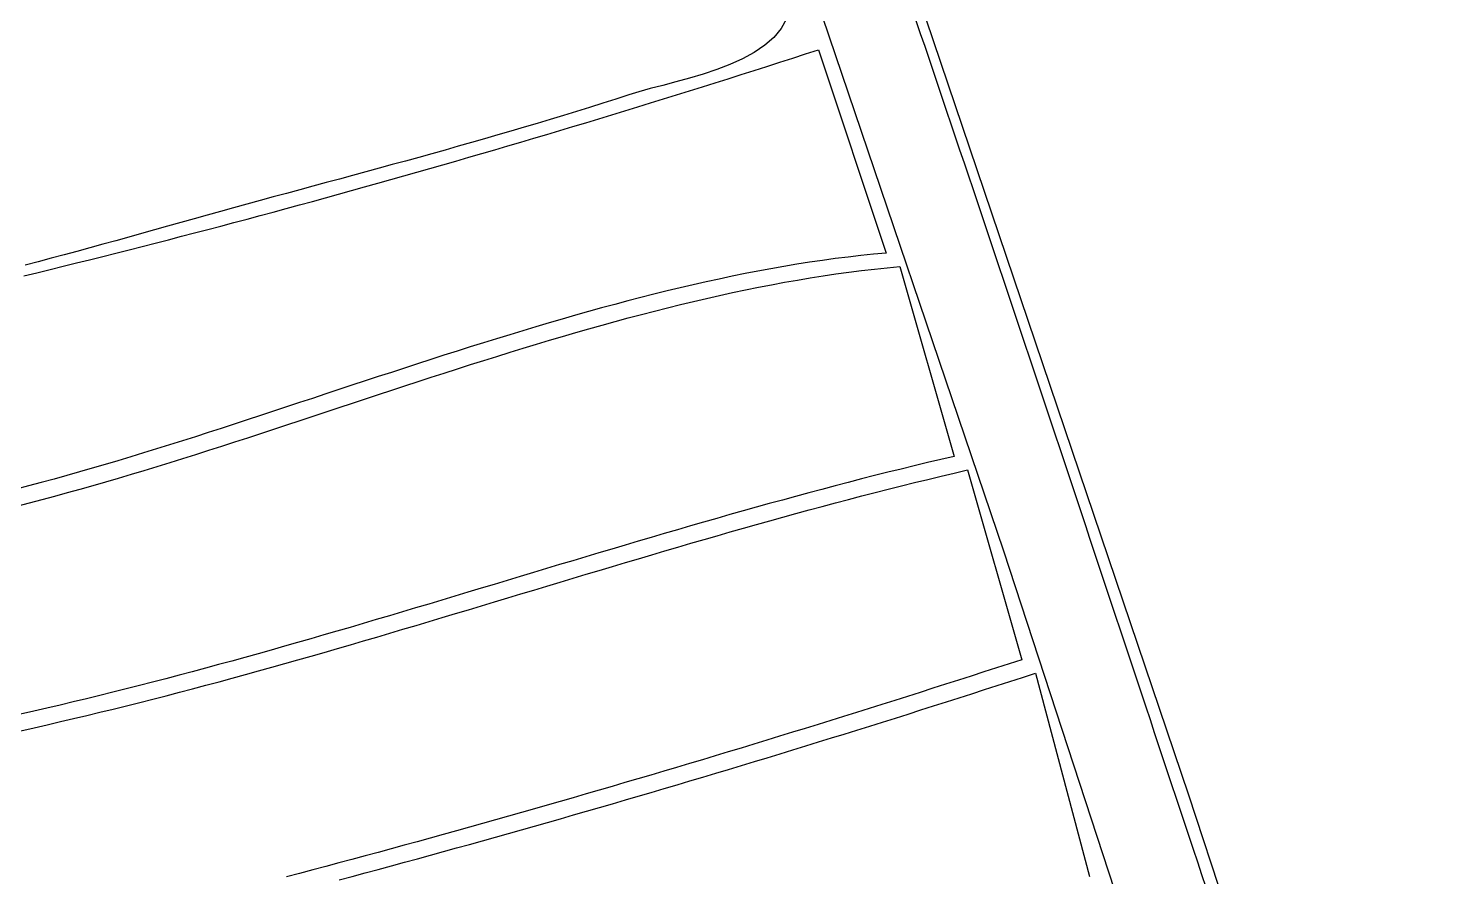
# Model space of a CAD drawing. Header units: metres. Extents: x 37 to 1169, y 29 to 746.
# Drawn here: x 792.7 to 898, y 209 to 271.6 of the extents above; entities that cross this region are included whole.
import ezdxf

# ---------------------------------------------------------------- set-up
doc = ezdxf.new("R2010")
doc.units = ezdxf.units.M

msp = doc.modelspace()

# ---------------------------------------------------------------- linework, layer by layer
for p, q in [((864.6667, 233), (822.3333, 358)), ((878.3333, 215), (835, 343)), ((848.6466, 272.2777), (848.2497, 271.557)), ((858.5345, 271.1796), (858.2108, 272.1337)), ((847.7062, 270.908), (847.0359, 270.3253)), ((848.2497, 271.557), (847.7062, 270.908)), ((858.8579, 270.2255), (858.5345, 271.1796)), ((846.2588, 269.803), (845.3948, 269.3357)), ((847.0359, 270.3253), (846.2588, 269.803)), ((849.0986, 269.3837), (850.0495, 269.6913)), ((850.0495, 269.6913), (851, 270)), ((851, 270), (856, 255)), ((859.1812, 269.2712), (858.8579, 270.2255)), ((843.486, 268.5431), (842.481, 268.2065)), ((844.4639, 268.9175), (843.486, 268.5431)), ((845.3948, 269.3357), (844.4639, 268.9175)), ((846.2437, 268.4676), (847.1957, 268.7719)), ((847.1957, 268.7719), (848.1474, 269.0773)), ((848.1474, 269.0773), (849.0986, 269.3837)), ((859.5043, 268.3169), (859.1812, 269.2712)), ((840.4697, 267.6249), (839.5032, 267.3686)), ((841.4689, 267.9024), (840.4697, 267.6249)), ((842.481, 268.2065), (841.4689, 267.9024)), ((842.4319, 267.2618), (843.3854, 267.5616)), ((843.3854, 267.5616), (844.3386, 267.8625)), ((844.3386, 267.8625), (845.2913, 268.1645)), ((845.2913, 268.1645), (846.2437, 268.4676)), ((859.8271, 267.3625), (859.5043, 268.3169)), ((837, 266.6697), (836.0373, 266.3581)), ((837.7484, 266.8966), (837, 266.6697)), ((838.5895, 267.1277), (837.7484, 266.8966)), ((839.5032, 267.3686), (838.5895, 267.1277)), ((839.569, 266.3692), (840.5236, 266.6656)), ((840.5236, 266.6656), (841.4779, 266.9631)), ((841.4779, 266.9631), (842.4319, 267.2618)), ((860.1498, 266.408), (859.8271, 267.3625)), ((860.4722, 265.4534), (860.1498, 266.408)), ((833.1431, 265.446), (832.1765, 265.149)), ((834.1088, 265.7464), (833.1431, 265.446)), ((835.0736, 266.0504), (834.1088, 265.7464)), ((836.0373, 266.3581), (835.0736, 266.0504)), ((835.7466, 265.195), (836.7027, 265.4868)), ((836.7027, 265.4868), (837.6585, 265.7798)), ((837.6585, 265.7798), (838.6139, 266.0739)), ((838.6139, 266.0739), (839.569, 266.3692)), ((860.7945, 264.4988), (860.4722, 265.4534)), ((830.2407, 264.5646), (829.2716, 264.2768)), ((831.209, 264.8553), (830.2407, 264.5646)), ((832.1765, 265.149), (831.209, 264.8553)), ((831.9183, 264.0393), (832.8759, 264.3265)), ((832.8759, 264.3265), (833.8332, 264.6148)), ((833.8332, 264.6148), (834.7901, 264.9044)), ((834.7901, 264.9044), (835.7466, 265.195)), ((861.1166, 263.5441), (860.7945, 264.4988)), ((826.3601, 263.429), (825.3883, 263.1511)), ((827.3313, 263.7092), (826.3601, 263.429)), ((828.3018, 263.9917), (827.3313, 263.7092)), ((829.2716, 264.2768), (828.3018, 263.9917)), ((829.0433, 263.1848), (830.002, 263.4684)), ((830.002, 263.4684), (830.9603, 263.7533)), ((830.9603, 263.7533), (831.9183, 264.0393)), ((861.4385, 262.5894), (861.1166, 263.5441)), ((822.4698, 262.329), (821.4961, 262.0583)), ((823.4431, 262.6013), (822.4698, 262.329)), ((824.416, 262.8753), (823.4431, 262.6013)), ((825.3883, 263.1511), (824.416, 262.8753)), ((825.2049, 262.0619), (826.1651, 262.3408)), ((826.1651, 262.3408), (827.1248, 262.621)), ((827.1248, 262.621), (828.0842, 262.9023)), ((828.0842, 262.9023), (829.0433, 263.1848)), ((861.7602, 261.6346), (861.4385, 262.5894)), ((818.5727, 261.2538), (817.5977, 260.9875)), ((819.5475, 261.5208), (818.5727, 261.2538)), ((820.5219, 261.789), (819.5475, 261.5208)), ((821.4961, 262.0583), (820.5219, 261.789)), ((821.361, 260.9582), (822.3225, 261.2323)), ((822.3225, 261.2323), (823.2837, 261.5076)), ((823.2837, 261.5076), (824.2445, 261.7842)), ((824.2445, 261.7842), (825.2049, 262.0619)), ((862.0818, 260.6797), (861.7602, 261.6346)), ((814.6716, 260.1925), (813.696, 259.9281)), ((815.6471, 260.4571), (814.6716, 260.1925)), ((816.6225, 260.722), (815.6471, 260.4571)), ((817.5977, 260.9875), (816.6225, 260.722)), ((817.5114, 259.8738), (818.4743, 260.1431)), ((818.4743, 260.1431), (819.4369, 260.4136)), ((819.4369, 260.4136), (820.3991, 260.6853)), ((820.3991, 260.6853), (821.361, 260.9582)), ((862.4032, 259.7248), (862.0818, 260.6797)), ((810.7694, 259.1344), (809.7939, 258.8691)), ((811.7449, 259.3992), (810.7694, 259.1344)), ((812.7204, 259.6637), (811.7449, 259.3992)), ((813.696, 259.9281), (812.7204, 259.6637)), ((813.6564, 258.809), (814.6207, 259.0734)), ((814.6207, 259.0734), (815.5846, 259.339)), ((815.5846, 259.339), (816.5482, 259.6058)), ((816.5482, 259.6058), (817.5114, 259.8738)), ((862.7244, 258.7698), (862.4032, 259.7248)), ((806.8688, 258.0688), (805.8943, 257.8)), ((807.8436, 258.3365), (806.8688, 258.0688)), ((808.8187, 258.6032), (807.8436, 258.3365)), ((809.7939, 258.8691), (808.8187, 258.6032)), ((809.7961, 257.7641), (810.7616, 258.0235)), ((810.7616, 258.0235), (811.7269, 258.2841)), ((811.7269, 258.2841), (812.6918, 258.5459)), ((812.6918, 258.5459), (813.6564, 258.809)), ((863.0454, 257.8148), (862.7244, 258.7698)), ((802.9729, 256.9849), (802, 256.7098)), ((803.9463, 257.2582), (802.9729, 256.9849)), ((804.9201, 257.5298), (803.9463, 257.2582)), ((805.8943, 257.8), (804.9201, 257.5298)), ((805.9304, 256.7393), (806.8973, 256.9936)), ((806.8973, 256.9936), (807.8639, 257.2492)), ((807.8639, 257.2492), (808.8301, 257.506)), ((808.8301, 257.506), (809.7961, 257.7641)), ((863.3663, 256.8597), (863.0454, 257.8148)), ((799.1453, 255.909), (798.1918, 255.6457)), ((800.0978, 256.1741), (799.1453, 255.909)), ((801.0494, 256.441), (800.0978, 256.1741)), ((802, 256.7098), (801.0494, 256.441)), ((802.0596, 255.7348), (803.0278, 255.984)), ((803.0278, 255.984), (803.9956, 256.2345)), ((803.9956, 256.2345), (804.9632, 256.4862)), ((804.9632, 256.4862), (805.9304, 256.7393)), ((863.6871, 255.9046), (863.3663, 256.8597)), ((864.0077, 254.9494), (863.6871, 255.9046)), ((795.3258, 254.8669), (794.3686, 254.6109)), ((796.282, 255.1247), (795.3258, 254.8669)), ((797.2374, 255.3843), (796.282, 255.1247)), ((798.1918, 255.6457), (797.2374, 255.3843)), ((798.1836, 254.7508), (799.1531, 254.9949)), ((799.1531, 254.9949), (800.1222, 255.2402)), ((800.1222, 255.2402), (801.0911, 255.4868)), ((801.0911, 255.4868), (802.0596, 255.7348)), ((854.1214, 254.8142), (853.1792, 254.7051)), ((855.0617, 254.9125), (854.1214, 254.8142)), ((856, 255), (855.0617, 254.9125)), ((864.3281, 253.9942), (864.0077, 254.9494)), ((793.4105, 254.3567), (792.4516, 254.1044)), ((793.3317, 253.5502), (794.3027, 253.7877)), ((794.3686, 254.6109), (793.4105, 254.3567)), ((794.3027, 253.7877), (795.2734, 254.0265)), ((795.2734, 254.0265), (796.2438, 254.2666)), ((796.2438, 254.2666), (797.2139, 254.5081)), ((797.2139, 254.5081), (798.1836, 254.7508)), ((847.4889, 253.8403), (846.535, 253.6637)), ((848.4414, 254.0081), (847.4889, 253.8403)), ((849.3923, 254.1668), (848.4414, 254.0081)), ((850.3416, 254.3161), (849.3923, 254.1668)), ((851.2893, 254.4558), (850.3416, 254.3161)), ((852.2352, 254.5855), (851.2893, 254.4558)), ((853.1792, 254.7051), (852.2352, 254.5855)), ((854.1792, 253.7051), (855.1214, 253.8142)), ((855.1214, 253.8142), (856.0617, 253.9125)), ((856.0617, 253.9125), (857, 254)), ((857, 254), (861, 240)), ((864.6484, 253.0389), (864.3281, 253.9942)), ((792.3604, 253.314), (793.3317, 253.5502)), ((842.7055, 252.8737), (841.745, 252.6568)), ((843.6648, 253.0832), (842.7055, 252.8737)), ((844.6228, 253.2848), (843.6648, 253.0832)), ((845.5796, 253.4784), (844.6228, 253.2848)), ((846.535, 253.6637), (845.5796, 253.4784)), ((847.535, 252.6637), (848.4889, 252.8403)), ((848.4889, 252.8403), (849.4414, 253.0081)), ((849.4414, 253.0081), (850.3923, 253.1668)), ((850.3923, 253.1668), (851.3416, 253.3161)), ((851.3416, 253.3161), (852.2893, 253.4558)), ((852.2893, 253.4558), (853.2352, 253.5855)), ((853.2352, 253.5855), (854.1792, 253.7051)), ((864.9686, 252.0836), (864.6484, 253.0389)), ((837.8929, 251.7189), (836.9275, 251.4682)), ((838.8573, 251.9633), (837.8929, 251.7189)), ((839.8209, 252.2013), (838.8573, 251.9633)), ((840.7835, 252.4325), (839.8209, 252.2013)), ((841.745, 252.6568), (840.7835, 252.4325)), ((841.7835, 251.4325), (842.745, 251.6568)), ((842.745, 251.6568), (843.7055, 251.8737)), ((843.7055, 251.8737), (844.6648, 252.0832)), ((844.6648, 252.0832), (845.6228, 252.2848)), ((845.6228, 252.2848), (846.5796, 252.4784)), ((846.5796, 252.4784), (847.535, 252.6637)), ((865.2887, 251.1283), (864.9686, 252.0836)), ((834.0271, 250.6817), (833.059, 250.4088)), ((834.9946, 250.9493), (834.0271, 250.6817)), ((835.9614, 251.2116), (834.9946, 250.9493)), ((836.9275, 251.4682), (835.9614, 251.2116)), ((837.9275, 250.4682), (838.8929, 250.7189)), ((838.8929, 250.7189), (839.8573, 250.9633)), ((839.8573, 250.9633), (840.8209, 251.2013)), ((840.8209, 251.2013), (841.7835, 251.4325)), ((865.6086, 250.1729), (865.2887, 251.1283)), ((830.1519, 249.5622), (829.1822, 249.2714)), ((831.1214, 249.8488), (830.1519, 249.5622)), ((832.0905, 250.1311), (831.1214, 249.8488)), ((833.059, 250.4088), (832.0905, 250.1311)), ((834.059, 249.4088), (835.0271, 249.6817)), ((835.0271, 249.6817), (835.9946, 249.9493)), ((835.9946, 249.9493), (836.9614, 250.2116)), ((836.9614, 250.2116), (837.9275, 250.4682)), ((865.9284, 249.2175), (865.6086, 250.1729)), ((827.2418, 248.6787), (826.2714, 248.3773)), ((828.2121, 248.9769), (827.2418, 248.6787)), ((829.1822, 249.2714), (828.2121, 248.9769)), ((830.1822, 248.2714), (831.1519, 248.5622)), ((831.1519, 248.5622), (832.1214, 248.8488)), ((832.1214, 248.8488), (833.0905, 249.1311)), ((833.0905, 249.1311), (834.059, 249.4088)), ((866.2481, 248.2621), (865.9284, 249.2175)), ((823.36, 247.456), (822.3897, 247.1441)), ((824.3305, 247.7657), (823.36, 247.456)), ((825.301, 248.0729), (824.3305, 247.7657)), ((826.2714, 248.3773), (825.301, 248.0729)), ((827.2714, 247.3773), (828.2418, 247.6787)), ((828.2418, 247.6787), (829.2121, 247.9769)), ((829.2121, 247.9769), (830.1822, 248.2714)), ((866.5676, 247.3066), (866.2481, 248.2621)), ((820.4497, 246.5147), (819.4801, 246.1977)), ((821.4196, 246.8302), (820.4497, 246.5147)), ((822.3897, 247.1441), (821.4196, 246.8302)), ((823.3897, 246.1441), (824.36, 246.456)), ((824.36, 246.456), (825.3305, 246.7657)), ((825.3305, 246.7657), (826.301, 247.0729)), ((826.301, 247.0729), (827.2714, 247.3773)), ((866.8871, 246.3511), (866.5676, 247.3066)), ((817.5421, 245.5604), (816.5738, 245.2407)), ((818.5108, 245.8795), (817.5421, 245.5604)), ((819.4801, 246.1977), (818.5108, 245.8795)), ((820.4801, 245.1977), (821.4497, 245.5147)), ((821.4497, 245.5147), (822.4196, 245.8302)), ((822.4196, 245.8302), (823.3897, 246.1441)), ((867.2064, 245.3956), (866.8871, 246.3511)), ((867.5256, 244.4401), (867.2064, 245.3956)), ((813.6726, 244.2804), (812.7069, 243.9608)), ((814.639, 244.6005), (813.6726, 244.2804)), ((815.6061, 244.9206), (814.639, 244.6005)), ((816.5738, 245.2407), (815.6061, 244.9206)), ((817.5738, 244.2407), (818.5421, 244.5604)), ((818.5421, 244.5604), (819.5108, 244.8795)), ((819.5108, 244.8795), (820.4801, 245.1977)), ((867.8448, 243.4845), (867.5256, 244.4401)), ((810.7782, 243.324), (809.8152, 243.0072)), ((811.7421, 243.6419), (810.7782, 243.324)), ((812.7069, 243.9608), (811.7421, 243.6419)), ((813.7069, 242.9608), (814.6726, 243.2804)), ((814.6726, 243.2804), (815.639, 243.6005)), ((815.639, 243.6005), (816.6061, 243.9206)), ((816.6061, 243.9206), (817.5738, 244.2407)), ((868.1638, 242.5289), (867.8448, 243.4845)), ((807.8924, 242.3785), (806.9326, 242.067)), ((808.8533, 242.692), (807.8924, 242.3785)), ((809.8152, 243.0072), (808.8533, 242.692)), ((810.8152, 242.0072), (811.7782, 242.324)), ((811.7782, 242.324), (812.7421, 242.6419)), ((812.7421, 242.6419), (813.7069, 242.9608)), ((868.4828, 241.5733), (868.1638, 242.5289)), ((804.0609, 241.1472), (803.1064, 240.8465)), ((805.0168, 241.4511), (804.0609, 241.1472)), ((805.9741, 241.7578), (805.0168, 241.4511)), ((806.9326, 242.067), (805.9741, 241.7578)), ((807.9326, 241.067), (808.8924, 241.3785)), ((808.8924, 241.3785), (809.8533, 241.692)), ((809.8533, 241.692), (810.8152, 242.0072)), ((868.8016, 240.6177), (868.4828, 241.5733)), ((801.2018, 240.2552), (800.2518, 239.9652)), ((802.1533, 240.549), (801.2018, 240.2552)), ((803.1064, 240.8465), (802.1533, 240.549)), ((804.1064, 239.8465), (805.0609, 240.1472)), ((805.0609, 240.1472), (806.0168, 240.4511)), ((806.0168, 240.4511), (806.9741, 240.7578)), ((806.9741, 240.7578), (807.9326, 241.067)), ((869.1204, 239.6621), (868.8016, 240.6177)), ((797.4122, 239.1212), (796.4692, 238.8494)), ((798.3569, 239.398), (797.4122, 239.1212)), ((799.3035, 239.6794), (798.3569, 239.398)), ((800.2518, 239.9652), (799.3035, 239.6794)), ((801.2518, 238.9652), (802.2018, 239.2552)), ((802.2018, 239.2552), (803.1533, 239.549)), ((803.1533, 239.549), (804.1064, 239.8465)), ((857.0922, 239.0656), (856.1171, 238.8234)), ((858.068, 239.3044), (857.0922, 239.0656)), ((859.0446, 239.5398), (858.068, 239.3044)), ((860.0219, 239.7717), (859.0446, 239.5398)), ((861, 240), (860.0219, 239.7717)), ((869.4391, 238.7065), (869.1204, 239.6621)), ((793.6521, 238.0662), (792.7172, 237.8167)), ((794.5891, 238.3216), (793.6521, 238.0662)), ((795.5282, 238.5828), (794.5891, 238.3216)), ((796.4692, 238.8494), (795.5282, 238.5828)), ((797.4692, 237.8494), (798.4122, 238.1212)), ((798.4122, 238.1212), (799.3569, 238.398)), ((799.3569, 238.398), (800.3035, 238.6794)), ((800.3035, 238.6794), (801.2518, 238.9652)), ((853.1956, 238.078), (852.2231, 237.8236)), ((854.1688, 238.3295), (853.1956, 238.078)), ((855.1426, 238.578), (854.1688, 238.3295)), ((856.1171, 238.8234), (855.1426, 238.578)), ((857.1171, 237.8234), (858.0922, 238.0656)), ((858.0922, 238.0656), (859.068, 238.3044)), ((859.068, 238.3044), (860.0446, 238.5398)), ((860.0446, 238.5398), (861.0219, 238.7717)), ((861.0219, 238.7717), (862, 239)), ((862, 239), (866, 225)), ((869.7578, 237.7509), (869.4391, 238.7065)), ((792.7172, 237.8167), (791.7845, 237.5735)), ((793.7172, 236.8167), (794.6521, 237.0662)), ((794.6521, 237.0662), (795.5891, 237.3216)), ((795.5891, 237.3216), (796.5282, 237.5828)), ((796.5282, 237.5828), (797.4692, 237.8494)), ((849.3087, 237.0443), (848.3383, 236.7794)), ((850.2796, 237.3066), (849.3087, 237.0443)), ((851.2511, 237.5665), (850.2796, 237.3066)), ((852.2231, 237.8236), (851.2511, 237.5665)), ((853.2231, 236.8236), (854.1956, 237.078)), ((854.1956, 237.078), (855.1688, 237.3295)), ((855.1688, 237.3295), (856.1426, 237.578)), ((856.1426, 237.578), (857.1171, 237.8234)), ((870.0763, 236.7953), (869.7578, 237.7509)), ((791.854, 236.3369), (792.7845, 236.5735)), ((792.7845, 236.5735), (793.7172, 236.8167)), ((845.4298, 235.9714), (844.4611, 235.6979)), ((846.3988, 236.2429), (845.4298, 235.9714)), ((847.3683, 236.5123), (846.3988, 236.2429)), ((848.3383, 236.7794), (847.3683, 236.5123)), ((849.3383, 235.7794), (850.3087, 236.0443)), ((850.3087, 236.0443), (851.2796, 236.3066)), ((851.2796, 236.3066), (852.2511, 236.5665)), ((852.2511, 236.5665), (853.2231, 236.8236)), ((870.3948, 235.8396), (870.0763, 236.7953)), ((841.5574, 234.8664), (840.5901, 234.5859)), ((842.525, 235.1453), (841.5574, 234.8664)), ((843.4929, 235.4225), (842.525, 235.1453)), ((844.4611, 235.6979), (843.4929, 235.4225)), ((845.4611, 234.6979), (846.4298, 234.9714)), ((846.4298, 234.9714), (847.3988, 235.2429)), ((847.3988, 235.2429), (848.3683, 235.5123)), ((848.3683, 235.5123), (849.3383, 235.7794)), ((870.7133, 234.884), (870.3948, 235.8396)), ((871.0317, 233.9284), (870.7133, 234.884)), ((838.6563, 234.0208), (837.6898, 233.7363)), ((839.6231, 234.304), (838.6563, 234.0208)), ((840.5901, 234.5859), (839.6231, 234.304)), ((841.5901, 233.5859), (842.5573, 233.8664)), ((842.5573, 233.8664), (843.5249, 234.1453)), ((843.5249, 234.1453), (844.4929, 234.4225)), ((844.4929, 234.4225), (845.4611, 234.6979)), ((871.35, 232.9728), (871.0317, 233.9284)), ((834.7914, 232.8764), (833.8256, 232.588)), ((835.7574, 233.164), (834.7914, 232.8764)), ((836.7235, 233.4506), (835.7574, 233.164)), ((837.6898, 233.7363), (836.7235, 233.4506)), ((837.7235, 232.4506), (838.6898, 232.7363)), ((838.6898, 232.7363), (839.6563, 233.0208)), ((839.6563, 233.0208), (840.6231, 233.304)), ((840.6231, 233.304), (841.5901, 233.5859)), ((884, 174), (864.6667, 233)), ((871.6683, 232.0171), (871.35, 232.9728)), ((830.9287, 231.7192), (829.9631, 231.4287)), ((831.8943, 232.0093), (830.9287, 231.7192)), ((832.8599, 232.299), (831.8943, 232.0093)), ((833.8256, 232.588), (832.8599, 232.299)), ((834.8256, 231.588), (835.7914, 231.8764)), ((835.7914, 231.8764), (836.7574, 232.164)), ((836.7574, 232.164), (837.7235, 232.4506)), ((871.9865, 231.0615), (871.6683, 232.0171)), ((828.0321, 230.8471), (827.0665, 230.5562)), ((828.9976, 231.138), (828.0321, 230.8471)), ((829.9631, 231.4287), (828.9976, 231.138)), ((830.9631, 230.4287), (831.9286, 230.7192)), ((831.9286, 230.7192), (832.8942, 231.0093)), ((832.8942, 231.0093), (833.8599, 231.299)), ((833.8599, 231.299), (834.8256, 231.588)), ((872.3047, 230.1059), (871.9865, 231.0615)), ((824.1692, 229.6843), (823.2033, 229.3944)), ((825.1351, 229.9747), (824.1692, 229.6843)), ((826.1008, 230.2653), (825.1351, 229.9747)), ((827.0665, 230.5562), (826.1008, 230.2653)), ((827.1008, 229.2653), (828.0664, 229.5562)), ((828.0664, 229.5562), (829.032, 229.8471)), ((829.032, 229.8471), (829.9976, 230.138)), ((829.9976, 230.138), (830.9631, 230.4287)), ((872.6229, 229.1504), (872.3047, 230.1059)), ((820.3042, 228.528), (819.3375, 228.2407)), ((821.2708, 228.8161), (820.3042, 228.528)), ((822.2371, 229.1049), (821.2708, 228.8161)), ((823.2033, 229.3944), (822.2371, 229.1049)), ((824.2032, 228.3944), (825.1692, 228.6843)), ((825.1692, 228.6843), (826.1351, 228.9747)), ((826.1351, 228.9747), (827.1008, 229.2653)), ((872.941, 228.1948), (872.6229, 229.1504)), ((817.4031, 227.6692), (816.4354, 227.3851)), ((818.3704, 227.9544), (817.4031, 227.6692)), ((819.3375, 228.2407), (818.3704, 227.9544)), ((820.3374, 227.2407), (821.3042, 227.528)), ((821.3042, 227.528), (822.2707, 227.8161)), ((822.2707, 227.8161), (823.2371, 228.1049)), ((823.2371, 228.1049), (824.2032, 228.3944)), ((873.2591, 227.2393), (872.941, 228.1948)), ((813.5304, 226.541), (812.5613, 226.2627)), ((814.4991, 226.8209), (813.5304, 226.541)), ((815.4675, 227.1023), (814.4991, 226.8209)), ((816.4354, 227.3851), (815.4675, 227.1023)), ((816.4674, 226.1023), (817.4354, 226.3851)), ((817.4354, 226.3851), (818.403, 226.6692)), ((818.403, 226.6692), (819.3704, 226.9544)), ((819.3704, 226.9544), (820.3374, 227.2407)), ((873.5772, 226.2837), (873.2591, 227.2393)), ((809.6513, 225.4386), (808.6803, 225.1679)), ((810.6217, 225.7114), (809.6513, 225.4386)), ((811.5918, 225.9862), (810.6217, 225.7114)), ((812.5613, 226.2627), (811.5918, 225.9862)), ((813.5613, 225.2627), (814.5304, 225.541)), ((814.5304, 225.541), (815.4991, 225.8209)), ((815.4991, 225.8209), (816.4674, 226.1023)), ((873.8952, 225.3282), (873.5772, 226.2837)), ((874.2133, 224.3728), (873.8952, 225.3282)), ((805.764, 224.3689), (804.7907, 224.1075)), ((806.7366, 224.6329), (805.764, 224.3689)), ((807.7087, 224.8992), (806.7366, 224.6329)), ((808.6803, 225.1679), (807.7087, 224.8992)), ((809.6802, 224.1679), (810.6512, 224.4386)), ((810.6512, 224.4386), (811.6217, 224.7114)), ((811.6217, 224.7114), (812.5917, 224.9862)), ((812.5917, 224.9862), (813.5613, 225.2627)), ((864.1295, 224.3931), (863.1933, 224.0907)), ((865.0651, 224.6962), (864.1295, 224.3931)), ((866, 225), (865.0651, 224.6962)), ((874.5313, 223.4173), (874.2133, 224.3728)), ((801.867, 223.3391), (800.8911, 223.0886)), ((802.8422, 223.5924), (801.867, 223.3391)), ((803.8168, 223.8486), (802.8422, 223.5924)), ((804.7907, 224.1075), (803.8168, 223.8486)), ((805.7907, 223.1075), (806.7639, 223.3689)), ((806.7639, 223.3689), (807.7366, 223.6329)), ((807.7366, 223.6329), (808.7087, 223.8992)), ((808.7087, 223.8992), (809.6802, 224.1679)), ((861.3188, 223.4878), (860.3806, 223.1874)), ((862.2564, 223.7889), (861.3188, 223.4878)), ((863.1933, 224.0907), (862.2564, 223.7889)), ((864.1903, 223.0898), (865.1275, 223.3925)), ((865.1275, 223.3925), (866.064, 223.6959)), ((866.064, 223.6959), (867, 224)), ((867, 224), (871, 209)), ((874.8493, 222.4619), (874.5313, 223.4173)), ((797.9588, 222.356), (796.9798, 222.1183)), ((798.937, 222.597), (797.9588, 222.356)), ((799.9144, 222.8412), (798.937, 222.597)), ((800.8911, 223.0886), (799.9144, 222.8412)), ((801.891, 222.0886), (802.867, 222.3391)), ((802.867, 222.3391), (803.8422, 222.5924)), ((803.8422, 222.5924), (804.8168, 222.8486)), ((804.8168, 222.8486), (805.7907, 223.1075)), ((857.562, 222.2905), (856.6211, 221.993)), ((858.5022, 222.5888), (857.562, 222.2905)), ((859.4417, 222.8878), (858.5022, 222.5888)), ((860.3806, 223.1874), (859.4417, 222.8878)), ((860.435, 221.886), (861.3747, 222.1859)), ((861.3747, 222.1859), (862.3139, 222.4865)), ((862.3139, 222.4865), (863.2524, 222.7878)), ((863.2524, 222.7878), (864.1903, 223.0898)), ((875.1673, 221.5065), (874.8493, 222.4619)), ((793.0941, 221.2003), (792.1241, 220.9743)), ((794.0634, 221.4273), (793.0941, 221.2003)), ((795.032, 221.6552), (794.0634, 221.4273)), ((796, 221.8842), (795.032, 221.6552)), ((796.9798, 222.1183), (796, 221.8842)), ((797, 220.8842), (797.9798, 221.1183)), ((797.9798, 221.1183), (798.9588, 221.356)), ((798.9588, 221.356), (799.937, 221.597)), ((799.937, 221.597), (800.9144, 221.8412)), ((800.9144, 221.8412), (801.891, 222.0886)), ((854.7375, 221.4001), (853.7947, 221.1048)), ((855.6796, 221.6962), (854.7375, 221.4001)), ((856.6211, 221.993), (855.6796, 221.6962)), ((857.6119, 220.9909), (858.5535, 221.2886)), ((858.5535, 221.2886), (859.4946, 221.5869)), ((859.4946, 221.5869), (860.435, 221.886)), ((875.4854, 220.5512), (875.1673, 221.5065)), ((793.1208, 219.9737), (794.0915, 220.1998)), ((794.0915, 220.1998), (795.0617, 220.4269)), ((795.0617, 220.4269), (796.0311, 220.655)), ((796.0311, 220.655), (797, 220.8842)), ((850.9626, 220.2234), (850.0174, 219.9312)), ((851.9073, 220.5164), (850.9626, 220.2234)), ((852.8513, 220.8102), (851.9073, 220.5164)), ((853.7947, 221.1048), (852.8513, 220.8102)), ((853.8392, 219.8081), (854.7833, 220.1026)), ((854.7833, 220.1026), (855.7268, 220.398)), ((855.7268, 220.398), (856.6696, 220.6941)), ((856.6696, 220.6941), (857.6119, 220.9909)), ((875.8034, 219.5958), (875.4854, 220.5512)), ((792.1494, 219.7487), (793.1208, 219.9737)), ((847.1779, 219.0592), (846.2302, 218.7702)), ((848.125, 219.3491), (847.1779, 219.0592)), ((849.0715, 219.6397), (848.125, 219.3491)), ((850.0174, 219.9312), (849.0715, 219.6397)), ((851.0033, 218.9292), (851.9492, 219.2214)), ((851.9492, 219.2214), (852.8945, 219.5143)), ((852.8945, 219.5143), (853.8392, 219.8081)), ((876.1214, 218.6406), (875.8034, 219.5958)), ((844.333, 218.1946), (843.3835, 217.908)), ((845.2819, 218.482), (844.333, 218.1946)), ((846.2302, 218.7702), (845.2819, 218.482)), ((847.2139, 217.7688), (848.1621, 218.0576)), ((848.1621, 218.0576), (849.1098, 218.3473)), ((849.1098, 218.3473), (850.0568, 218.6379)), ((850.0568, 218.6379), (851.0033, 218.9292)), ((876.4395, 217.6853), (876.1214, 218.6406)), ((840.5315, 217.0535), (839.5797, 216.7704)), ((841.4828, 217.3375), (840.5315, 217.0535)), ((842.4334, 217.6223), (841.4828, 217.3375)), ((843.3835, 217.908), (842.4334, 217.6223)), ((843.4153, 216.6218), (844.3658, 216.9073)), ((844.3658, 216.9073), (845.3157, 217.1936)), ((845.3157, 217.1936), (846.2651, 217.4808)), ((846.2651, 217.4808), (847.2139, 217.7688)), ((876.7575, 216.7301), (876.4395, 217.6853)), ((836.7209, 215.9263), (835.7669, 215.6468)), ((837.6744, 216.2068), (836.7209, 215.9263)), ((838.6274, 216.4881), (837.6744, 216.2068)), ((839.5797, 216.7704), (838.6274, 216.4881)), ((840.5604, 215.7708), (841.5126, 216.0536)), ((841.5126, 216.0536), (842.4642, 216.3373)), ((842.4642, 216.3373), (843.4153, 216.6218)), ((877.0756, 215.775), (876.7575, 216.7301)), ((832.9014, 214.8136), (831.9452, 214.5377)), ((833.8571, 215.0904), (832.9014, 214.8136)), ((834.8123, 215.3681), (833.8571, 215.0904)), ((835.7669, 215.6468), (834.8123, 215.3681)), ((836.7463, 214.6486), (837.7006, 214.9278)), ((837.7006, 214.9278), (838.6544, 215.2078)), ((838.6544, 215.2078), (839.6077, 215.4888)), ((839.6077, 215.4888), (840.5604, 215.7708)), ((877.3937, 214.8199), (877.0756, 215.775)), ((877.7119, 213.8648), (877.3937, 214.8199)), ((898, 155), (878.3333, 215)), ((830.0311, 213.9889), (829.0733, 213.7158)), ((830.9884, 214.2628), (830.0311, 213.9889)), ((831.9452, 214.5377), (830.9884, 214.2628)), ((832.9237, 213.5413), (833.8801, 213.8167)), ((833.8801, 213.8167), (834.836, 214.093)), ((834.836, 214.093), (835.7914, 214.3703)), ((835.7914, 214.3703), (836.7463, 214.6486)), ((878.0301, 212.9098), (877.7119, 213.8648)), ((826.1967, 212.9027), (825.2368, 212.6336)), ((827.156, 213.1727), (826.1967, 212.9027)), ((828.1149, 213.4438), (827.156, 213.1727)), ((829.0733, 213.7158), (828.1149, 213.4438)), ((829.0928, 212.4493), (830.0513, 212.7208)), ((830.0513, 212.7208), (831.0093, 212.9933)), ((831.0093, 212.9933), (831.9667, 213.2668)), ((831.9667, 213.2668), (832.9237, 213.5413)), ((878.3483, 211.9548), (878.0301, 212.9098)), ((822.354, 211.8323), (821.3921, 211.5673)), ((823.3155, 212.0984), (822.354, 211.8323)), ((824.2764, 212.3655), (823.3155, 212.0984)), ((825.2368, 212.6336), (824.2764, 212.3655)), ((825.2539, 211.3731), (826.2143, 211.6406)), ((826.2143, 211.6406), (827.1743, 211.9092)), ((827.1743, 211.9092), (828.1338, 212.1787)), ((828.1338, 212.1787), (829.0928, 212.4493)), ((878.6666, 211), (878.3483, 211.9548)), ((818.5035, 210.7784), (817.5397, 210.5175)), ((819.4669, 211.0403), (818.5035, 210.7784)), ((820.4298, 211.3033), (819.4669, 211.0403)), ((821.3921, 211.5673), (820.4298, 211.3033)), ((822.3696, 210.5767), (823.3315, 210.8411)), ((823.3315, 210.8411), (824.2929, 211.1066)), ((824.2929, 211.1066), (825.2539, 211.3731)), ((878.9805, 210.0623), (878.6667, 211)), ((814.6454, 209.7414), (813.6797, 209.4848)), ((815.6106, 209.999), (814.6454, 209.7414)), ((816.5754, 210.2577), (815.6106, 209.999)), ((817.5397, 210.5175), (816.5754, 210.2577)), ((817.553, 209.2703), (818.5173, 209.5294)), ((818.5173, 209.5294), (819.481, 209.7897)), ((819.481, 209.7897), (820.4444, 210.051)), ((820.4444, 210.051), (821.4072, 210.3133)), ((821.4072, 210.3133), (822.3696, 210.5767)), ((879.2971, 209.1244), (878.9805, 210.0623)), ((812.7135, 209.2293), (811.7469, 208.975)), ((813.6797, 209.4848), (812.7135, 209.2293)), ((815.6232, 208.7553), (816.5883, 209.0122)), ((816.5883, 209.0122), (817.553, 209.2703)), ((879.6163, 208.1861), (879.2971, 209.1244))]:
    msp.add_line(p, q)

doc.saveas('drawing.dxf')
